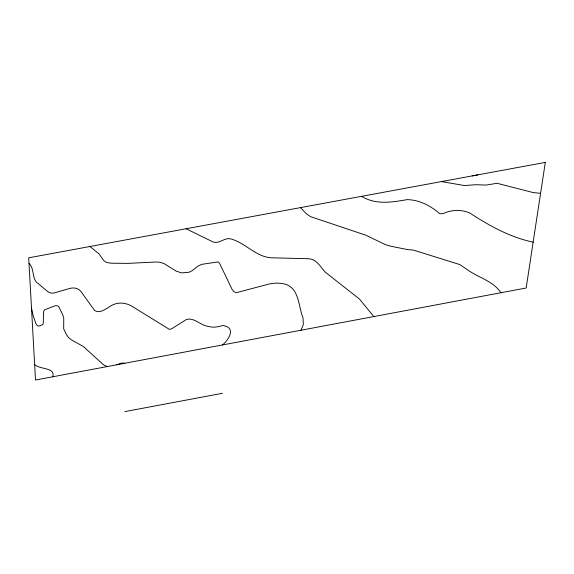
<?xml version="1.0" encoding="UTF-8"?>
<svg xmlns="http://www.w3.org/2000/svg" width="574" height="574" viewBox="0 0 574 574"><rect width="100%" height="100%" fill="white"/><g stroke="black" fill="none" stroke-linecap="round" stroke-linejoin="round"><path stroke-width="0.86" d="M300.963 330.229L303.359 324.511L303.015 317.831C298.365 306.703 299.535 288.787 285.551 284.266C279.947 282.795 274.056 282.767 268.438 284.187L236.323 292.697L233.883 291.657L232.183 289.59L219.455 263.1L218.106 261.909L201.775 264.341L197.937 266.099L192.068 270.756L189.033 272.263L181.585 272.88L176.254 271.172L164.013 263.545L159.802 262.232L155.317 262.017L128.081 263.373L111.105 263.222L106.534 262.469L103.772 260.639L98.972 253.816L89.91 246.511M52.65 376.795C56.18 367.195 38.752 369.656 34.627 364.339M222.475 344.952C229.119 339.528 236.431 327.252 222.719 325.515C218.156 326.857 213.291 327.969 208.606 326.412C201.015 325.867 193.876 316.819 186.206 319.61L171.583 328.837L169.459 329.419L131.023 305.691C125.864 302.986 119.198 302.082 113.767 304.457C108.429 306.308 100.479 315.004 94.495 310.304L81.027 291.614C78.552 288.162 73.824 287.273 69.913 288.392L54.451 292.891L50.957 293.127L47.821 291.7L38.3 283.642C31.312 279.603 35.007 268.661 29.016 263.488M116.68 364.791L121.702 363.048L124.852 363.256M477.848 174.862L472.101 175.924M124.852 411.601L222.475 393.29M540.593 193.309L533.253 192.584L497.07 183.293L486.171 185.072L475.602 184.713L464.567 185.567L441.478 181.578M533.146 242.171L533.024 242.142C509.992 237.249 489.313 225.74 469.841 213.019C463.749 210.407 456.911 209.689 450.439 211.196C446.723 211.404 443.372 214.576 439.648 213.657C430.629 205.722 419.393 199.881 407.117 199.623C391.977 202.321 375.453 205.004 361.606 196.33M186.069 228.753L211.885 241.396C218.551 245.306 224.291 236.897 231.078 238.985C245.263 242.946 255.566 256.348 270.49 257.762L307.901 258.731C316.396 258.63 320.256 266.673 325.099 272.026L359.575 299.147L373.825 316.568M107.123 366.585L103.514 364.799L83.402 346.517L71.499 339.916L68.571 337.591L66.433 334.527L63.678 328.873L63.757 318.118L62.702 314.674L58.641 306.387L57.328 305.763L55.032 305.777L44.478 309.895L43.509 311.983L43.258 323.765L42.268 324.877L39.01 326.082L37.468 325.774L36.069 324.095L33.177 315.714L31.498 308.109M300.482 207.616L306.114 213.521L310.512 216.628L366.119 235.304L385.233 244.567L390.657 246.181L407.791 249.633L412.95 250.027L417.635 251.412L459.76 264.557L467.358 269.701C478.207 277.622 493.224 280.901 500.887 292.74M545.3 162.399L526.164 288.005L35.502 380.017L28.7 257.819L545.3 162.399"/></g></svg>
